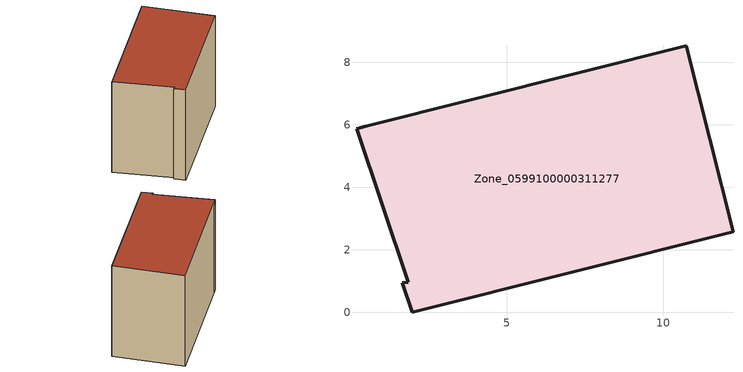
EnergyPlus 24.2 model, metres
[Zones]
Zone_0599100000311277
 floor ground (C_G): 1.84,0.95 0.19,5.87 0.48,5.95 10.74,8.53 12.24,2.57 1.98,0 1.66,0.95 z0
 wall outside (C_F): 1.98,0 12.24,2.57 10.74,8.53 0.48,5.95 0.19,5.87 1.84,0.95 1.66,0.95 1.98,0 z0:9.11
 roof outside (C_R): 0.19,5.87 1.84,0.95 1.66,0.95 1.98,0 12.24,2.57 10.74,8.53 0.48,5.95 z9.11
[BUILDING]
Pand.0599100000311277: North Axis=0; Terrain=City; Loads Convergence Tolerance Value=0.04; Temperature Convergence Tolerance Value=0.4; Solar Distribution=FullExterior; Maximum Number of Warmup Days=25; Minimum Number of Warmup Days=1
[Site:Location]
Rotterdam.The.Hague.AP_ZH_NLD Design_Conditions: Latitude=51.96; Longitude=4.45; Time Zone=1; Elevation=-4.5
[SITE:GROUNDTEMPERATURE:BUILDINGSURFACE]
18, 18, 18, 18, 18, 18, 18, 18, 18, 18, 18, 18
[MATERIAL] Thermal Absorptance=0.9; Solar Absorptance=0.7; Visible Absorptance=0.7
Name | Roughness | Thickness | Conductivity | Density | Specific Heat
G.TI.1992-2005 | MediumSmooth | 0.15 | 0.06 | 540 | 1210
F.TI.1992-2005 | Rough | 0.3 | 0.12 | 1920 | 840
R.TI.1992-2005 | MediumRough | 0.2 | 0.08 | 1500 | 1000
[CONSTRUCTION]
C_G: G.TI.1992-2005
C_F: F.TI.1992-2005
C_R: R.TI.1992-2005
[ZONE]
Zone_0599100000311277: Type=1; Multiplier=1; Ceiling Height=Autocalculate; Volume=Autocalculate; Floor Area=autocalculate; Part of Total Floor Area=Yes
[ZONEINFILTRATION:DESIGNFLOWRATE]
Infil_Zone_0599100000311277: Zone or ZoneList or Space or SpaceList=Zone_0599100000311277; Schedule=AlwaysOn; Design Flow Rate Calculation Method=Flow/Area; Flow Rate per Floor Area=0.0015; Constant Term Coefficient=1; Temperature Term Coefficient=0; Velocity Term Coefficient=0; Velocity Squared Term Coefficient=0
[HVACTEMPLATE:ZONE:IDEALLOADSAIRSYSTEM]
Zone_0599100000311277: Maximum Heating Supply Air Temperature=50; Minimum Cooling Supply Air Temperature=13; Maximum Heating Supply Air Humidity Ratio=0.0156; Minimum Cooling Supply Air Humidity Ratio=0.0077; Heating Limit=NoLimit; Cooling Limit=NoLimit; Dehumidification Control Type=ConstantSensibleHeatRatio; Cooling Sensible Heat Ratio=0.7; Dehumidification Setpoint=60; Humidification Control Type=None; Humidification Setpoint=30; Outdoor Air Method=None; Outdoor Air Flow Rate per Person=0.00944; Outdoor Air Flow Rate per Zone Floor Area=0; Outdoor Air Flow Rate per Zone=0; Demand Controlled Ventilation Type=None; Outdoor Air Economizer Type=NoEconomizer; Heat Recovery Type=None; Sensible Heat Recovery Effectiveness=0.7; Latent Heat Recovery Effectiveness=0.65
[ZONECONTROL:THERMOSTAT]
ThermostatControl_Zone_0599100000311277: Zone or ZoneList=Zone_0599100000311277; Control Type Schedule=DualSetpointControlType; Control 1=Thermostat_Zone_0599100000311277; Temperature Difference Between Cutout And Setpoint=0
[THERMOSTATSETPOINT:DUALSETPOINT]
Thermostat_Zone_0599100000311277: Heating Setpoint Temperature Schedule=HeatingSetpoint_Zone_0599100000311277; Cooling Setpoint Temperature Schedule=CoolingSetpoint_Zone_0599100000311277
[SCHEDULE:COMPACT]
HeatingSetpoint_Zone_0599100000311277: Through: 12/31, For: AllDays, Until: 24:00, 21
CoolingSetpoint_Zone_0599100000311277: Through: 12/31, For: AllDays, Until: 24:00, 24
DualSetpointControlType: Through: 12/31, For: AllDays, Until: 24:00, 4
AlwaysOn: Through: 12/31, For: AllDays, Until: 24:00, 1
